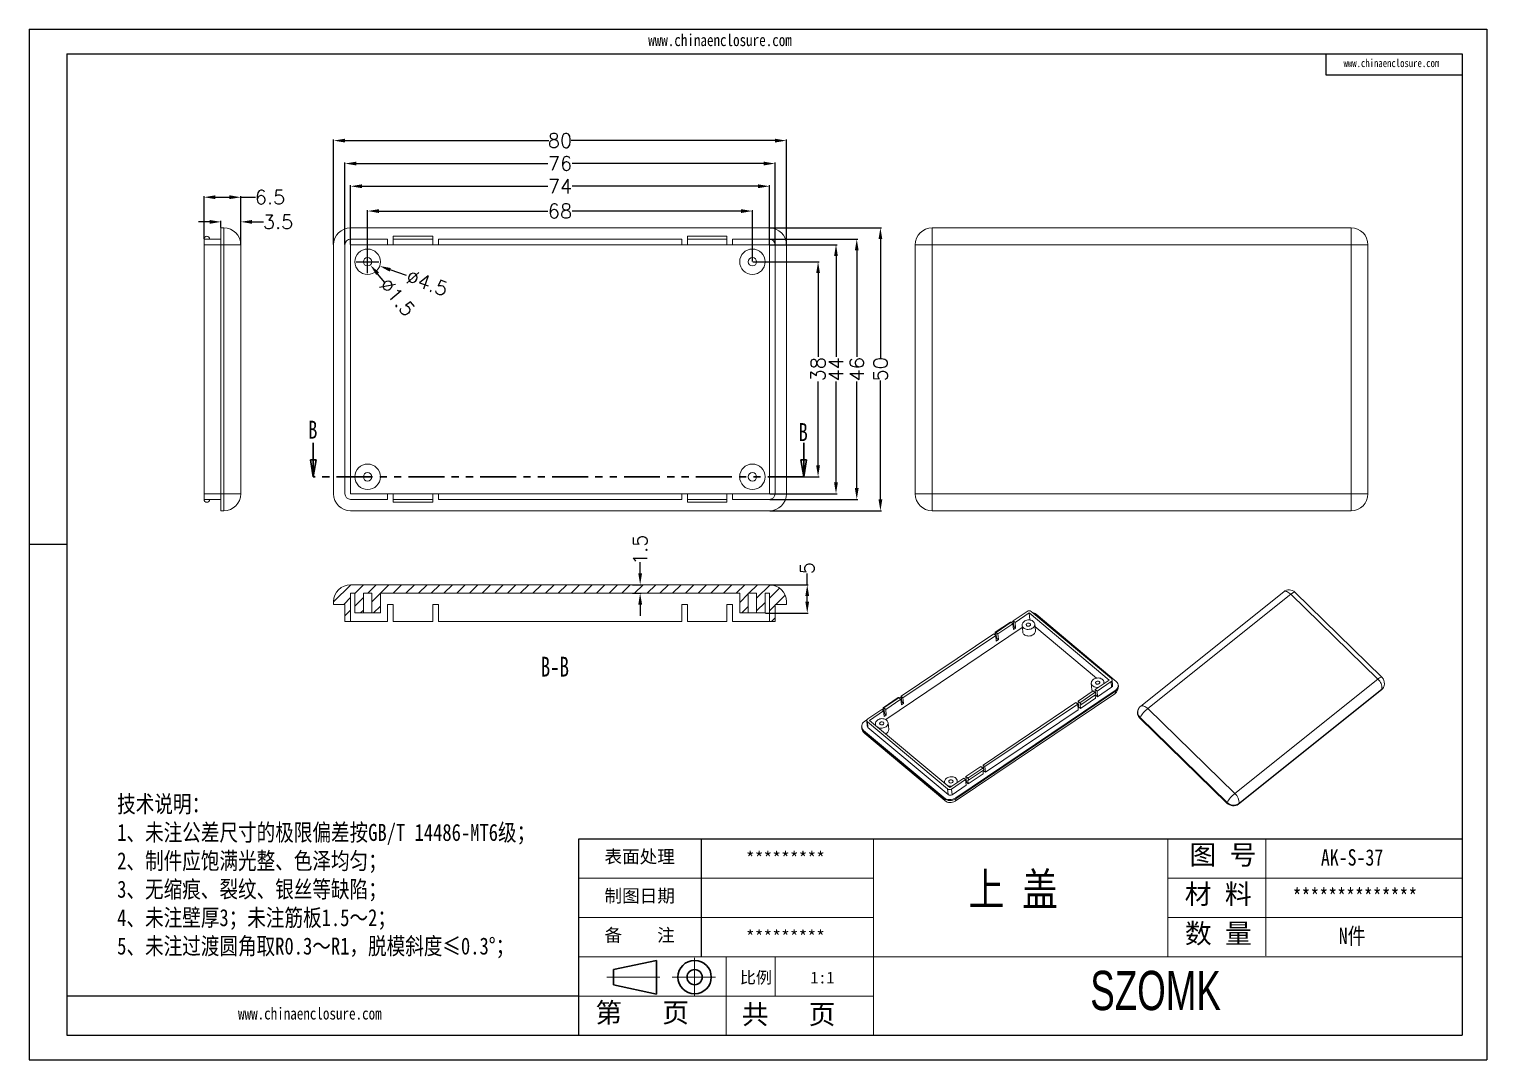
# Model space of a CAD drawing. Header units: inches. Extents: x 2767 to 3307, y 889 to 1072.
# Drawn here: x 3049.4 to 3307, y 889.4 to 1071.6 of the extents above; entities that cross this region are included whole.
import ezdxf

# ---------------------------------------------------------------- set-up
doc = ezdxf.new("R2010")
doc.units = ezdxf.units.IN
doc.linetypes.add('CENTER2', pattern=[28.575, 19.05, -3.175, 3.175, -3.175])
doc.linetypes.add('PHANTOM', pattern=[12.7, 6.35, -1.27, 1.27, -1.27, 1.27, -1.27])
doc.layers.add('文字', color=81, linetype='Continuous')
for name, color, linetype, lineweight in [('粗实线', 7, 'Continuous', 30), ('细实线', 3, 'Continuous', 9), ('细点划线', 2, 'CENTER2', 9)]:
    doc.layers.add(name, color=color, linetype=linetype, lineweight=lineweight)
doc.styles.add('SLDTEXTSTYLE0', font='TXT', dxfattribs={"width": 0.75})
doc.styles.add('SLDTEXTSTYLE3', font='TXT', dxfattribs={"width": 0.7})
doc.styles.get("Standard").update_dxf_attribs({"font": 'txt', "bigfont": 'gbcbig.shx'})
doc.styles.add('宋体', font='', dxfattribs={"width": 0.8, "height": 3.5})
doc.styles.add('长仿宋', font='', dxfattribs={"width": 0.7, "height": 4})
doc.styles.get('宋体').set_extended_font_data('SimSun')
doc.styles.get('长仿宋').set_extended_font_data('SimSun')
doc.dimstyles.new('2.5', dxfattribs={"dimtxt": 2.5, "dimasz": 2, "dimexe": 0.18, "dimexo": 0.0625, "dimgap": 0.09, "dimtad": 0, "dimzin": 12, "dimdsep": 46, "dimtxsty": 'Standard', "dimcen": 2, "dimclrd": 3, "dimclre": 3, "dimadec": 0, "dimazin": 0, "dimtfac": 1, "dimtofl": 0, "dimtmove": 0, "dimatfit": 3, "dimfxl": 1, "dimtolj": 1, "dimtzin": 0, "dimarcsym": 0})

# ---------------------------------------------------------------- blocks, each defined once
blk = doc.blocks.new('_CLOSED')
at = {"color": 0, "linetype": 'ByBlock', "lineweight": -2}
for p, q in [((-1, 0.166667), (0, 0)), ((-1, 0.166667), (-1, -0.166667)), ((0, 0), (-1, -0.166667)), ((0, 0), (-1, 0))]:
    blk.add_line(p, q, dxfattribs=at)
blk = doc.blocks.new('*D220')
at = {"color": 3, "lineweight": -2}
for p, q in [((3081.27, 1037.52), (3079.27, 1037.52)), ((3083.27, 1036.53), (3083.27, 1037.7)), ((3086.77, 1033.53), (3086.77, 1037.7)), ((3088.77, 1037.52), (3090.77, 1037.52))]:
    blk.add_line(p, q, dxfattribs=at)
at = {"color": 3}
for points in [[(3081.27, 1037.85), (3081.27, 1037.18), (3083.27, 1037.52)], [(3088.77, 1037.85), (3088.77, 1037.18), (3086.77, 1037.52)]]:
    blk.add_solid(points, dxfattribs=at)
at = {"layer": 'Defpoints', "color": 0}
for p in [(3083.27, 1037.52), (3083.27, 1036.47), (3086.77, 1033.47)]:
    blk.add_point(p, dxfattribs=at)
at = {"color": 0, "insert": (3093.36, 1037.52), "char_height": 2.5, "attachment_point": 5}
blk.add_mtext('\\A1;3.5', dxfattribs=at)
blk = doc.blocks.new('*D221')
at = {"color": 3, "lineweight": -2}
for p, q in [((3080.27, 1034.53), (3080.27, 1042.05)), ((3082.27, 1041.87), (3084.77, 1041.87)), ((3086.77, 1033.53), (3086.77, 1042.05)), ((3086.77, 1041.87), (3089.34, 1041.87))]:
    blk.add_line(p, q, dxfattribs=at)
at = {"color": 3}
for points in [[(3082.27, 1042.21), (3082.27, 1041.54), (3080.27, 1041.87)], [(3084.77, 1042.21), (3084.77, 1041.54), (3086.77, 1041.87)]]:
    blk.add_solid(points, dxfattribs=at)
at = {"layer": 'Defpoints', "color": 0}
for p in [(3080.27, 1041.87), (3080.27, 1034.47), (3086.77, 1033.47)]:
    blk.add_point(p, dxfattribs=at)
at = {"color": 0, "insert": (3091.93, 1041.87), "char_height": 2.5, "attachment_point": 5}
blk.add_mtext('\\A1;6.5', dxfattribs=at)
blk = doc.blocks.new('*D222')
at = {"color": 3, "lineweight": -2}
for p, q in [((3103.18, 1033.53), (3103.18, 1052.06)), ((3105.18, 1051.88), (3141.21, 1051.88)), ((3181.18, 1051.88), (3145.14, 1051.88)), ((3183.18, 1033.53), (3183.18, 1052.06))]:
    blk.add_line(p, q, dxfattribs=at)
at = {"color": 3}
for points in [[(3105.18, 1052.21), (3105.18, 1051.54), (3103.18, 1051.88)], [(3181.18, 1052.21), (3181.18, 1051.54), (3183.18, 1051.88)]]:
    blk.add_solid(points, dxfattribs=at)
at = {"layer": 'Defpoints', "color": 0}
for p in [(3183.18, 1051.88), (3103.18, 1033.47), (3183.18, 1033.47)]:
    blk.add_point(p, dxfattribs=at)
at = {"color": 0, "insert": (3143.18, 1051.88), "char_height": 2.5, "attachment_point": 5}
blk.add_mtext('\\A1;80', dxfattribs=at)
blk = doc.blocks.new('*D223')
at = {"color": 3, "lineweight": -2}
for p, q in [((3105.18, 1033.53), (3105.18, 1048)), ((3107.18, 1047.82), (3141, 1047.82)), ((3179.18, 1047.82), (3145.35, 1047.82)), ((3181.18, 1033.53), (3181.18, 1048))]:
    blk.add_line(p, q, dxfattribs=at)
at = {"color": 3}
for points in [[(3107.18, 1048.16), (3107.18, 1047.49), (3105.18, 1047.82)], [(3179.18, 1048.16), (3179.18, 1047.49), (3181.18, 1047.82)]]:
    blk.add_solid(points, dxfattribs=at)
at = {"layer": 'Defpoints', "color": 0}
for p in [(3181.18, 1047.82), (3105.18, 1033.47), (3181.18, 1033.47)]:
    blk.add_point(p, dxfattribs=at)
at = {"color": 0, "insert": (3143.18, 1047.82), "char_height": 2.5, "attachment_point": 5}
blk.add_mtext('\\A1;76', dxfattribs=at)
blk = doc.blocks.new('*D224')
at = {"color": 3, "lineweight": -2}
for p, q in [((3106.18, 1033.53), (3106.18, 1043.99)), ((3108.18, 1043.81), (3141, 1043.81)), ((3178.18, 1043.81), (3145.35, 1043.81)), ((3180.18, 1033.53), (3180.18, 1043.99))]:
    blk.add_line(p, q, dxfattribs=at)
at = {"color": 3}
for points in [[(3108.18, 1044.15), (3108.18, 1043.48), (3106.18, 1043.81)], [(3178.18, 1044.15), (3178.18, 1043.48), (3180.18, 1043.81)]]:
    blk.add_solid(points, dxfattribs=at)
at = {"layer": 'Defpoints', "color": 0}
for p in [(3180.18, 1043.81), (3106.18, 1033.47), (3180.18, 1033.47)]:
    blk.add_point(p, dxfattribs=at)
at = {"color": 0, "insert": (3143.18, 1043.81), "char_height": 2.5, "attachment_point": 5}
blk.add_mtext('\\A1;74', dxfattribs=at)
blk = doc.blocks.new('*D225')
at = {"color": 3, "lineweight": -2}
for p, q in [((3109.18, 1030.53), (3109.18, 1039.61)), ((3111.18, 1039.43), (3141, 1039.43)), ((3175.18, 1039.43), (3145.35, 1039.43)), ((3177.18, 1030.53), (3177.18, 1039.61))]:
    blk.add_line(p, q, dxfattribs=at)
at = {"color": 3}
for points in [[(3111.18, 1039.76), (3111.18, 1039.09), (3109.18, 1039.43)], [(3175.18, 1039.76), (3175.18, 1039.09), (3177.18, 1039.43)]]:
    blk.add_solid(points, dxfattribs=at)
at = {"layer": 'Defpoints', "color": 0}
for p in [(3177.18, 1039.43), (3109.18, 1030.47), (3177.18, 1030.47)]:
    blk.add_point(p, dxfattribs=at)
at = {"color": 0, "insert": (3143.18, 1039.43), "char_height": 2.5, "attachment_point": 5}
blk.add_mtext('\\A1;68', dxfattribs=at)
blk = doc.blocks.new('*D226')
at = {"color": 3, "lineweight": -2}
for p, q in [((3180.24, 1036.47), (3199.98, 1036.47)), ((3199.8, 1034.47), (3199.8, 1013.44)), ((3199.8, 988.47), (3199.8, 1009.51)), ((3180.24, 986.47), (3199.98, 986.47))]:
    blk.add_line(p, q, dxfattribs=at)
at = {"color": 3}
for points in [[(3199.46, 1034.47), (3200.13, 1034.47), (3199.8, 1036.47)], [(3199.46, 988.47), (3200.13, 988.47), (3199.8, 986.47)]]:
    blk.add_solid(points, dxfattribs=at)
at = {"layer": 'Defpoints', "color": 0}
for p in [(3180.18, 1036.47), (3180.18, 986.47), (3199.8, 986.47)]:
    blk.add_point(p, dxfattribs=at)
at = {"color": 0, "insert": (3199.8, 1011.47), "char_height": 2.5, "attachment_point": 5, "rotation": 90}
blk.add_mtext('\\A1;50', dxfattribs=at)
blk = doc.blocks.new('*D227')
at = {"color": 3, "lineweight": -2}
for p, q in [((3180.24, 1034.47), (3195.8, 1034.47)), ((3195.62, 1032.47), (3195.62, 1013.65)), ((3195.62, 990.47), (3195.62, 1009.3)), ((3180.24, 988.47), (3195.8, 988.47))]:
    blk.add_line(p, q, dxfattribs=at)
at = {"color": 3}
for points in [[(3195.28, 1032.47), (3195.95, 1032.47), (3195.62, 1034.47)], [(3195.28, 990.47), (3195.95, 990.47), (3195.62, 988.47)]]:
    blk.add_solid(points, dxfattribs=at)
at = {"layer": 'Defpoints', "color": 0}
for p in [(3180.18, 1034.47), (3195.62, 1034.47), (3180.18, 988.47)]:
    blk.add_point(p, dxfattribs=at)
at = {"color": 0, "insert": (3195.62, 1011.47), "char_height": 2.5, "attachment_point": 5, "rotation": 90}
blk.add_mtext('\\A1;46', dxfattribs=at)
blk = doc.blocks.new('*D228')
at = {"color": 3, "lineweight": -2}
for p, q in [((3180.24, 1033.47), (3192.13, 1033.47)), ((3191.95, 1031.47), (3191.95, 1013.65)), ((3191.95, 991.47), (3191.95, 1009.3)), ((3180.24, 989.47), (3192.13, 989.47))]:
    blk.add_line(p, q, dxfattribs=at)
at = {"color": 3}
for points in [[(3191.61, 1031.47), (3192.28, 1031.47), (3191.95, 1033.47)], [(3191.61, 991.47), (3192.28, 991.47), (3191.95, 989.47)]]:
    blk.add_solid(points, dxfattribs=at)
at = {"layer": 'Defpoints', "color": 0}
for p in [(3180.18, 1033.47), (3191.95, 1033.47), (3180.18, 989.47)]:
    blk.add_point(p, dxfattribs=at)
at = {"color": 0, "insert": (3191.95, 1011.47), "char_height": 2.5, "attachment_point": 5, "rotation": 90}
blk.add_mtext('\\A1;44', dxfattribs=at)
blk = doc.blocks.new('*D229')
at = {"color": 3, "lineweight": -2}
for p, q in [((3177.24, 1030.47), (3188.96, 1030.47)), ((3188.78, 1028.47), (3188.78, 1013.65)), ((3188.78, 994.47), (3188.78, 1009.3)), ((3186.31, 992.47), (3188.96, 992.47))]:
    blk.add_line(p, q, dxfattribs=at)
at = {"color": 3}
for points in [[(3188.45, 1028.47), (3189.11, 1028.47), (3188.78, 1030.47)], [(3188.45, 994.47), (3189.11, 994.47), (3188.78, 992.47)]]:
    blk.add_solid(points, dxfattribs=at)
at = {"layer": 'Defpoints', "color": 0}
for p in [(3177.18, 1030.47), (3188.78, 1030.47), (3186.24, 992.47)]:
    blk.add_point(p, dxfattribs=at)
at = {"color": 0, "insert": (3188.78, 1011.47), "char_height": 2.5, "attachment_point": 5, "rotation": 90}
blk.add_mtext('\\A1;38', dxfattribs=at)
blk = doc.blocks.new('*D230')
at = {"color": 3, "lineweight": -2}
for p, q in [((3186.87, 973.4), (3186.87, 975.4)), ((3180.24, 973.4), (3187.05, 973.4)), ((3186.87, 970.4), (3186.87, 971.4)), ((3179.49, 968.4), (3187.05, 968.4))]:
    blk.add_line(p, q, dxfattribs=at)
at = {"color": 3}
for points in [[(3186.53, 971.4), (3187.2, 971.4), (3186.87, 973.4)], [(3186.53, 970.4), (3187.2, 970.4), (3186.87, 968.4)]]:
    blk.add_solid(points, dxfattribs=at)
at = {"layer": 'Defpoints', "color": 0}
for p in [(3180.18, 973.4), (3186.87, 973.4), (3179.43, 968.4)]:
    blk.add_point(p, dxfattribs=at)
at = {"color": 0, "insert": (3186.87, 976.33), "char_height": 2.5, "attachment_point": 5, "rotation": 90}
blk.add_mtext('\\A1;5', dxfattribs=at)
blk = doc.blocks.new('*D231')
at = {"color": 3, "lineweight": -2}
for p, q in [((3157.34, 975.4), (3157.34, 977.4)), ((3155.97, 973.4), (3157.52, 973.4)), ((3155.97, 971.9), (3157.52, 971.9)), ((3157.34, 969.9), (3157.34, 967.9))]:
    blk.add_line(p, q, dxfattribs=at)
at = {"color": 3}
for points in [[(3157.01, 975.4), (3157.68, 975.4), (3157.34, 973.4)], [(3157.01, 969.9), (3157.68, 969.9), (3157.34, 971.9)]]:
    blk.add_solid(points, dxfattribs=at)
at = {"layer": 'Defpoints', "color": 0}
for p in [(3155.91, 973.4), (3155.91, 971.9), (3157.34, 973.4)]:
    blk.add_point(p, dxfattribs=at)
at = {"color": 0, "insert": (3157.34, 979.58), "char_height": 2.5, "attachment_point": 5, "rotation": 90}
blk.add_mtext('\\A1;1.5', dxfattribs=at)
blk = doc.blocks.new('*D232')
at = {"color": 3, "lineweight": -2}
for p, q in [((3107.18, 1030.47), (3111.18, 1030.47)), ((3109.18, 1028.47), (3109.18, 1032.47)), ((3116.07, 1028.02), (3113.18, 1029.05))]:
    blk.add_line(p, q, dxfattribs=at)
at = {"color": 3}
blk.add_solid([(3113.29, 1029.36), (3113.07, 1028.73), (3111.3, 1029.72)], dxfattribs=at)
at = {"layer": 'Defpoints', "color": 0}
for p in [(3107.06, 1031.23), (3111.3, 1029.72)]:
    blk.add_point(p, dxfattribs=at)
at = {"color": 0, "insert": (3119.69, 1026.73), "char_height": 2.5, "attachment_point": 5, "rotation": 340.3785}
blk.add_mtext('\\A1;∅4.5', dxfattribs=at)
blk = doc.blocks.new('*D233')
at = {"color": 3, "lineweight": -2}
for p, q in [((3107.18, 1030.47), (3111.18, 1030.47)), ((3109.18, 1028.47), (3109.18, 1032.47)), ((3112.23, 1026.83), (3110.94, 1028.36))]:
    blk.add_line(p, q, dxfattribs=at)
at = {"color": 3}
blk.add_solid([(3111.2, 1028.58), (3110.69, 1028.15), (3109.66, 1029.9)], dxfattribs=at)
at = {"layer": 'Defpoints', "color": 0}
for p in [(3108.7, 1031.05), (3109.66, 1029.9)]:
    blk.add_point(p, dxfattribs=at)
at = {"color": 0, "insert": (3114.43, 1024.21), "char_height": 2.5, "attachment_point": 5, "rotation": 309.9733}
blk.add_mtext('\\A1;∅1.5', dxfattribs=at)

msp = doc.modelspace()

# ---------------------------------------------------------------- hatches: boundary and pattern name
at = {"linetype": 'Continuous', "lineweight": 0}
h = msp.add_hatch(dxfattribs=at)
h.set_pattern_fill('ANSI31', color=4, scale=0.5, style=0)
edge = h.paths.add_edge_path(flags=0)
edge.add_line((3103.178, 969.902), (3105.178, 969.902))
edge.add_line((3105.178, 969.902), (3105.178, 966.902))
edge.add_line((3105.178, 966.902), (3106.178, 966.902))
edge.add_line((3106.178, 966.902), (3106.178, 971.902))
edge.add_line((3106.178, 971.902), (3106.928, 971.902))
edge.add_line((3106.928, 971.902), (3106.928, 968.402))
edge.add_line((3106.928, 968.402), (3108.428, 968.402))
edge.add_line((3108.428, 968.402), (3108.428, 971.902))
edge.add_line((3108.428, 971.902), (3109.928, 971.902))
edge.add_line((3109.928, 971.902), (3109.928, 968.402))
edge.add_line((3109.928, 968.402), (3111.428, 968.402))
edge.add_line((3111.428, 968.402), (3111.428, 971.902))
edge.add_line((3111.428, 971.902), (3174.928, 971.902))
edge.add_line((3174.928, 971.902), (3174.928, 968.402))
edge.add_line((3174.928, 968.402), (3176.428, 968.402))
edge.add_line((3176.428, 968.402), (3176.428, 971.902))
edge.add_line((3176.428, 971.902), (3177.928, 971.902))
edge.add_line((3177.928, 971.902), (3177.928, 968.402))
edge.add_line((3177.928, 968.402), (3179.428, 968.402))
edge.add_line((3179.428, 968.402), (3179.428, 971.902))
edge.add_line((3179.428, 971.902), (3180.178, 971.902))
edge.add_line((3180.178, 971.902), (3180.178, 966.902))
edge.add_line((3180.178, 966.902), (3181.178, 966.902))
edge.add_line((3181.178, 966.902), (3181.178, 969.902))
edge.add_line((3181.178, 969.902), (3183.178, 969.902))
edge.add_line((3183.178, 969.902), (3183.178, 970.402))
edge.add_arc((3180.178, 970.402), 3, 0, 90)
edge.add_line((3180.178, 973.402), (3106.178, 973.402))
edge.add_arc((3106.178, 970.402), 3, 90, 180)
edge.add_line((3103.178, 970.402), (3103.178, 969.902))

# ---------------------------------------------------------------- linework, layer by layer
for p, q in [((3049.37, 1071.573), (3306.962, 1071.573)), ((3049.37, 1071.573), (3049.37, 889.437)), ((3306.962, 1071.573), (3306.962, 889.437)), ((3056.035, 1067.236), (3302.625, 1067.236)), ((3056.035, 1067.236), (3056.035, 893.774)), ((3278.533, 1067.236), (3278.533, 1063.472)), ((3302.625, 1067.236), (3302.625, 893.774)), ((3278.533, 1063.472), (3302.625, 1063.472)), ((3056.035, 980.505), (3049.37, 980.505)), ((3049.37, 973.759), (3049.37, 889.437)), ((3146.509, 893.774), (3146.509, 928.466)), ((3146.509, 928.466), (3302.625, 928.466)), ((3168.192, 907.651), (3168.192, 928.466)), ((3146.509, 900.712), (3056.035, 900.712)), ((3056.035, 893.774), (3302.625, 893.774)), ((3049.37, 889.437), (3306.962, 889.437)), ((3049.37, 889.437), (3168.625, 889.437))]:
    msp.add_line(p, q)
at = {"color": 7, "linetype": 'Continuous', "lineweight": 15}
for p, q in [((3083.269, 1036.472), (3083.769, 1036.472)), ((3083.269, 1033.472), (3083.269, 1036.472)), ((3083.769, 1036.472), (3083.769, 1033.472)), ((3180.178, 1036.472), (3106.178, 1036.472)), ((3208.96, 1036.472), (3282.96, 1036.472)), ((3208.96, 1036.472), (3208.96, 1033.472)), ((3282.96, 1033.472), (3282.96, 1036.472)), ((3083.269, 1034.472), (3080.269, 1034.472)), ((3080.269, 1033.472), (3080.269, 1034.472)), ((3083.269, 1033.472), (3080.269, 1033.472)), ((3080.269, 989.472), (3080.269, 1033.472)), ((3083.769, 1033.472), (3083.269, 1033.472)), ((3083.269, 989.472), (3083.269, 1033.472)), ((3083.769, 989.472), (3083.769, 1033.472)), ((3083.769, 1033.472), (3086.769, 1033.472)), ((3086.769, 1033.472), (3086.769, 989.472)), ((3103.178, 1033.472), (3103.178, 989.472)), ((3105.178, 1033.472), (3105.178, 989.472)), ((3112.678, 1034.472), (3106.178, 1034.472)), ((3106.178, 1033.472), (3106.178, 989.472)), ((3112.678, 1033.472), (3106.178, 1033.472)), ((3112.678, 1033.472), (3112.678, 1034.472)), ((3112.678, 1033.472), (3113.678, 1033.472)), ((3120.678, 1034.972), (3113.678, 1034.972)), ((3113.678, 1034.472), (3113.678, 1034.972)), ((3120.678, 1034.472), (3113.678, 1034.472)), ((3113.678, 1033.472), (3113.678, 1034.472)), ((3120.678, 1033.472), (3113.678, 1033.472)), ((3120.678, 1034.972), (3120.678, 1034.472)), ((3120.678, 1033.472), (3120.678, 1034.472)), ((3120.678, 1033.472), (3121.678, 1033.472)), ((3121.678, 1033.472), (3121.678, 1034.472)), ((3164.678, 1034.472), (3121.678, 1034.472)), ((3164.678, 1033.472), (3121.678, 1033.472)), ((3164.678, 1033.472), (3164.678, 1034.472)), ((3165.678, 1033.472), (3164.678, 1033.472)), ((3172.678, 1034.972), (3165.678, 1034.972)), ((3165.678, 1034.472), (3165.678, 1034.972)), ((3172.678, 1034.472), (3165.678, 1034.472)), ((3165.678, 1033.472), (3165.678, 1034.472)), ((3172.678, 1033.472), (3165.678, 1033.472)), ((3172.678, 1034.972), (3172.678, 1034.472)), ((3172.678, 1033.472), (3172.678, 1034.472)), ((3173.678, 1033.472), (3172.678, 1033.472)), ((3173.678, 1033.472), (3173.678, 1034.472)), ((3180.178, 1034.472), (3173.678, 1034.472)), ((3180.178, 1033.472), (3173.678, 1033.472)), ((3180.178, 989.472), (3180.178, 1033.472)), ((3181.178, 989.472), (3181.178, 1033.472)), ((3183.178, 989.472), (3183.178, 1033.472)), ((3205.96, 989.472), (3205.96, 1033.472)), ((3205.96, 1033.472), (3208.96, 1033.472)), ((3282.96, 1033.472), (3208.96, 1033.472)), ((3208.96, 1033.472), (3208.96, 989.472)), ((3282.96, 989.472), (3282.96, 1033.472)), ((3282.96, 1033.472), (3285.96, 1033.472)), ((3285.96, 1033.472), (3285.96, 989.472)), ((3083.269, 989.472), (3080.269, 989.472)), ((3080.269, 988.472), (3080.269, 989.472)), ((3083.269, 989.472), (3083.769, 989.472)), ((3083.269, 986.472), (3083.269, 989.472)), ((3083.769, 989.472), (3086.769, 989.472)), ((3083.769, 989.472), (3083.769, 986.472)), ((3106.178, 989.472), (3112.678, 989.472)), ((3112.678, 989.472), (3112.678, 988.472)), ((3112.678, 989.472), (3113.678, 989.472)), ((3113.678, 989.472), (3113.678, 988.472)), ((3113.678, 989.472), (3120.678, 989.472)), ((3120.678, 989.472), (3120.678, 988.472)), ((3120.678, 989.472), (3121.678, 989.472)), ((3121.678, 989.472), (3121.678, 988.472)), ((3121.678, 989.472), (3164.678, 989.472)), ((3164.678, 989.472), (3164.678, 988.472)), ((3165.678, 989.472), (3164.678, 989.472)), ((3165.678, 989.472), (3172.678, 989.472)), ((3165.678, 989.472), (3165.678, 988.472)), ((3172.678, 989.472), (3172.678, 988.472)), ((3173.678, 989.472), (3172.678, 989.472)), ((3173.678, 989.472), (3173.678, 988.472)), ((3173.678, 989.472), (3180.178, 989.472)), ((3205.96, 989.472), (3208.96, 989.472)), ((3208.96, 989.472), (3282.96, 989.472)), ((3208.96, 986.472), (3208.96, 989.472)), ((3282.96, 989.472), (3282.96, 986.472)), ((3282.96, 989.472), (3285.96, 989.472)), ((3083.269, 988.472), (3080.269, 988.472)), ((3106.178, 988.472), (3112.678, 988.472)), ((3113.678, 987.972), (3113.678, 988.472)), ((3113.678, 988.472), (3120.678, 988.472)), ((3113.678, 987.972), (3120.678, 987.972)), ((3120.678, 988.472), (3120.678, 987.972)), ((3121.678, 988.472), (3164.678, 988.472)), ((3165.678, 987.972), (3165.678, 988.472)), ((3165.678, 988.472), (3172.678, 988.472)), ((3165.678, 987.972), (3172.678, 987.972)), ((3172.678, 988.472), (3172.678, 987.972)), ((3173.678, 988.472), (3180.178, 988.472)), ((3083.769, 986.472), (3083.269, 986.472)), ((3106.178, 986.472), (3180.178, 986.472)), ((3282.96, 986.472), (3208.96, 986.472)), ((3180.178, 973.402), (3106.178, 973.402)), ((3106.178, 971.902), (3106.178, 966.902)), ((3106.178, 971.902), (3106.928, 971.902)), ((3106.928, 971.902), (3106.928, 968.402)), ((3108.428, 971.902), (3108.428, 968.402)), ((3108.428, 971.902), (3109.928, 971.902)), ((3109.928, 968.402), (3109.928, 971.902)), ((3111.428, 968.402), (3111.428, 971.902)), ((3111.428, 971.902), (3174.928, 971.902)), ((3174.928, 968.402), (3174.928, 971.902)), ((3176.428, 968.402), (3176.428, 971.902)), ((3176.428, 971.902), (3177.928, 971.902)), ((3177.928, 971.902), (3177.928, 968.402)), ((3179.428, 971.902), (3179.428, 968.402)), ((3179.428, 971.902), (3180.178, 971.902)), ((3180.178, 966.902), (3180.178, 971.902)), ((3271.058, 972.153), (3245.795, 951.939)), ((3272.315, 971.71), (3247.053, 951.497)), ((3287.687, 956.7), (3272.315, 971.71)), ((3288.415, 957.044), (3273.043, 972.055)), ((3103.178, 969.902), (3103.178, 970.402)), ((3103.178, 969.902), (3105.178, 969.902)), ((3105.178, 969.902), (3105.178, 966.902)), ((3112.678, 966.902), (3112.678, 969.902)), ((3112.678, 969.902), (3113.678, 969.902)), ((3113.678, 969.902), (3113.678, 966.902)), ((3120.678, 966.902), (3120.678, 969.902)), ((3120.678, 969.902), (3121.678, 969.902)), ((3121.678, 969.902), (3121.678, 966.902)), ((3164.678, 969.902), (3164.678, 966.902)), ((3165.678, 969.902), (3164.678, 969.902)), ((3165.678, 966.902), (3165.678, 969.902)), ((3172.678, 969.902), (3172.678, 966.902)), ((3173.678, 969.902), (3172.678, 969.902)), ((3173.678, 966.902), (3173.678, 969.902)), ((3181.178, 969.902), (3183.178, 969.902)), ((3181.178, 966.902), (3181.178, 969.902)), ((3183.178, 970.402), (3183.178, 969.902)), ((3225.752, 968.687), (3223.275, 967.019)), ((3240.622, 956.8), (3226.455, 968.674)), ((3106.178, 966.902), (3105.178, 966.902)), ((3106.178, 966.902), (3112.678, 966.902)), ((3106.928, 968.402), (3108.428, 968.402)), ((3109.928, 968.402), (3108.428, 968.402)), ((3109.928, 968.402), (3111.428, 968.402)), ((3113.678, 966.902), (3120.678, 966.902)), ((3121.678, 966.902), (3164.678, 966.902)), ((3165.678, 966.902), (3172.678, 966.902)), ((3173.678, 966.902), (3180.178, 966.902)), ((3174.928, 968.402), (3176.428, 968.402)), ((3176.428, 968.402), (3177.928, 968.402)), ((3177.928, 968.402), (3179.428, 968.402)), ((3181.178, 966.902), (3180.178, 966.902)), ((3222.771, 966.803), (3220.103, 965.008)), ((3222.894, 966.763), (3220.226, 964.967)), ((3223.216, 966.493), (3220.548, 964.697)), ((3223.216, 966.493), (3222.894, 966.763)), ((3223.284, 966.931), (3222.956, 966.711)), ((3223.314, 965.492), (3223.216, 966.493)), ((3223.597, 966.75), (3223.275, 967.019)), ((3223.275, 967.019), (3223.373, 966.018)), ((3223.695, 965.749), (3223.373, 966.018)), ((3226.074, 968.417), (3223.597, 966.75)), ((3223.597, 966.75), (3223.695, 965.749)), ((3224.826, 966.228), (3224.94, 965.06)), ((3226.197, 967.164), (3226.074, 968.417)), ((3240.241, 956.543), (3226.074, 968.417)), ((3227.18, 965.279), (3227.065, 966.447)), ((3237.99, 956.898), (3227.107, 966.02)), ((3241.483, 956.312), (3227.316, 968.186)), ((3224.866, 965.825), (3200.727, 949.578)), ((3219.845, 964.711), (3203.456, 953.679)), ((3220.167, 964.441), (3203.778, 953.409)), ((3220.167, 964.441), (3219.845, 964.711)), ((3220.125, 964.805), (3219.907, 964.659)), ((3220.265, 963.44), (3220.167, 964.441)), ((3220.548, 964.697), (3220.226, 964.967)), ((3220.258, 964.633), (3220.324, 963.966)), ((3220.646, 963.696), (3220.265, 963.44)), ((3220.646, 963.696), (3220.324, 963.966)), ((3220.548, 964.697), (3220.646, 963.696)), ((3223.695, 965.749), (3223.314, 965.492)), ((3237.061, 955.973), (3237.175, 954.805)), ((3237.764, 954.876), (3240.241, 956.543)), ((3238.086, 954.606), (3240.563, 956.273)), ((3239.326, 955.927), (3239.301, 956.192)), ((3240.661, 955.272), (3240.563, 956.273)), ((3240.837, 955.591), (3240.739, 956.592)), ((3241.848, 955.521), (3241.832, 955.688)), ((3262.425, 936.487), (3287.687, 956.7)), ((3202.951, 953.463), (3200.283, 951.667)), ((3203.075, 953.423), (3200.407, 951.627)), ((3203.397, 953.153), (3200.729, 951.357)), ((3203.397, 953.153), (3203.075, 953.423)), ((3203.464, 953.591), (3203.137, 953.371)), ((3203.397, 953.153), (3203.495, 952.152)), ((3203.554, 952.678), (3203.456, 953.679)), ((3203.778, 953.409), (3203.456, 953.679)), ((3203.876, 952.408), (3203.778, 953.409)), ((3212.989, 935.147), (3241.193, 954.131)), ((3213.101, 935.748), (3241.305, 954.733)), ((3213.117, 935.581), (3241.321, 954.566)), ((3234.715, 952.823), (3237.383, 954.619)), ((3235.037, 952.554), (3237.705, 954.349)), ((3235.135, 951.552), (3237.803, 953.348)), ((3235.193, 952.179), (3237.861, 953.975)), ((3237.383, 954.619), (3237.705, 954.349)), ((3237.803, 953.348), (3237.749, 953.9)), ((3237.862, 953.875), (3237.758, 953.805)), ((3237.764, 954.876), (3238.086, 954.606)), ((3237.764, 954.876), (3237.831, 954.192)), ((3237.853, 953.97), (3237.862, 953.875)), ((3237.862, 953.875), (3238.184, 953.605)), ((3238.086, 954.606), (3238.184, 953.605)), ((3238.184, 953.605), (3240.661, 955.272)), ((3241.321, 954.566), (3241.305, 954.733)), ((3288.362, 954.826), (3263.099, 934.613)), ((3288.415, 954.948), (3263.153, 934.734)), ((3288.362, 954.826), (3288.415, 954.948)), ((3288.687, 955.246), (3288.74, 955.367)), ((3200.026, 951.37), (3197.548, 949.703)), ((3200.348, 951.1), (3197.87, 949.433)), ((3200.348, 951.1), (3200.026, 951.37)), ((3200.306, 951.465), (3200.088, 951.318)), ((3200.348, 951.1), (3200.445, 950.099)), ((3200.729, 951.357), (3200.407, 951.627)), ((3200.505, 950.626), (3200.439, 951.293)), ((3200.827, 950.356), (3200.505, 950.626)), ((3200.827, 950.356), (3200.729, 951.357)), ((3203.495, 952.152), (3203.876, 952.408)), ((3203.876, 952.408), (3203.554, 952.678)), ((3217.945, 941.535), (3234.334, 952.567)), ((3218.267, 941.266), (3234.656, 952.297)), ((3218.365, 940.264), (3234.754, 951.296)), ((3234.334, 952.567), (3234.656, 952.297)), ((3234.754, 951.296), (3234.656, 952.297)), ((3234.813, 951.822), (3234.709, 951.752)), ((3234.715, 952.823), (3235.037, 952.554)), ((3234.715, 952.823), (3234.813, 951.822)), ((3234.813, 951.822), (3235.135, 951.552)), ((3235.069, 952.22), (3235.135, 951.552)), ((3245.359, 951.372), (3245.306, 951.25)), ((3247.053, 951.497), (3262.425, 936.487)), ((3196.475, 948.286), (3196.491, 948.119)), ((3197.385, 949.499), (3197.002, 949.241)), ((3197.373, 949.384), (3197.47, 948.383)), ((3197.489, 949.176), (3211.656, 937.302)), ((3197.587, 948.175), (3197.489, 949.176)), ((3197.587, 948.175), (3211.754, 936.301)), ((3197.87, 949.433), (3212.037, 937.559)), ((3198.909, 948.783), (3198.932, 948.543)), ((3200.445, 950.099), (3200.827, 950.356)), ((3201.262, 947.834), (3201.148, 949.002)), ((3245.708, 949.949), (3245.655, 949.827)), ((3261.027, 934.817), (3245.655, 949.827)), ((3261.08, 934.938), (3245.708, 949.949)), ((3196.825, 947.662), (3210.992, 935.788)), ((3196.825, 947.662), (3196.841, 947.495)), ((3196.841, 947.495), (3211.008, 935.621)), ((3197.021, 947.115), (3211.188, 935.241)), ((3214.896, 939.483), (3217.564, 941.279)), ((3215.218, 939.213), (3217.886, 941.009)), ((3215.374, 938.839), (3218.042, 940.635)), ((3217.564, 941.279), (3217.886, 941.009)), ((3217.93, 940.559), (3217.983, 940.008)), ((3217.939, 940.464), (3218.043, 940.534)), ((3217.945, 941.535), (3218.267, 941.266)), ((3218.012, 940.852), (3217.945, 941.535)), ((3218.043, 940.534), (3218.033, 940.629)), ((3218.043, 940.534), (3218.365, 940.264)), ((3218.365, 940.264), (3218.267, 941.266)), ((3211.144, 938.528), (3211.167, 938.288)), ((3212.037, 937.559), (3214.515, 939.227)), ((3212.359, 937.289), (3214.837, 938.957)), ((3212.457, 936.288), (3214.934, 937.956)), ((3213.409, 938.482), (3213.383, 938.747)), ((3214.515, 939.227), (3214.837, 938.957)), ((3214.837, 938.957), (3214.934, 937.956)), ((3214.89, 938.412), (3214.994, 938.482)), ((3214.896, 939.483), (3215.218, 939.213)), ((3214.994, 938.482), (3214.896, 939.483)), ((3214.994, 938.482), (3215.316, 938.212)), ((3215.316, 938.212), (3215.25, 938.879)), ((3215.316, 938.212), (3217.983, 940.008)), ((3211.008, 935.621), (3210.992, 935.788)), ((3211.754, 936.301), (3211.656, 937.302)), ((3212.457, 936.288), (3212.359, 937.289)), ((3213.101, 935.748), (3213.117, 935.581)), ((3261.027, 934.817), (3261.08, 934.938)), ((3263.153, 934.734), (3263.099, 934.613))]:
    msp.add_line(p, q, dxfattribs=at)
at = {"color": 7, "linetype": 'Continuous', "lineweight": 30}
for p, q in [((3099.585, 998.472), (3099.585, 992.472)), ((3186.244, 998.472), (3186.244, 992.472))]:
    msp.add_line(p, q, dxfattribs=at)
at = {"color": 1, "linetype": 'PHANTOM', "lineweight": 30}
msp.add_line((3186.244, 992.472), (3099.585, 992.472), dxfattribs=at)
at = {"color": 8, "linetype": 'Continuous', "lineweight": 15, "flags": 128}
for points in [[(3272.315, 971.71), (3272.147, 971.861), (3271.976, 971.991), (3271.805, 972.095), (3271.638, 972.172), (3271.48, 972.22), (3271.335, 972.238), (3271.207, 972.224), (3271.097, 972.18), (3271.058, 972.153)], [(3272.315, 971.71), (3272.472, 971.829), (3272.616, 971.928), (3272.745, 972.003), (3272.856, 972.053), (3272.946, 972.076), (3273.012, 972.073), (3273.043, 972.055)], [(3287.687, 956.7), (3287.844, 956.819), (3287.988, 956.917), (3288.118, 956.992), (3288.228, 957.042), (3288.318, 957.066), (3288.384, 957.062), (3288.415, 957.044)], [(3245.795, 951.939), (3245.835, 951.967), (3245.944, 952.011), (3246.073, 952.024), (3246.218, 952.007), (3246.376, 951.959), (3246.542, 951.882), (3246.713, 951.778), (3246.885, 951.648), (3247.053, 951.497)]]:
    msp.add_lwpolyline(points, dxfattribs=at)
at = {"color": 7, "linetype": 'Continuous', "lineweight": 15, "flags": 128}
for points in [[(3222.771, 966.803), (3222.785, 966.809), (3222.833, 966.802), (3222.894, 966.763)], [(3225.088, 965.76), (3224.978, 965.871), (3224.896, 965.995), (3224.844, 966.13), (3224.823, 966.27), (3224.835, 966.412), (3224.879, 966.552), (3224.954, 966.686), (3225.057, 966.809), (3225.186, 966.92), (3225.336, 967.013), (3225.504, 967.087), (3225.685, 967.139), (3225.873, 967.169), (3226.064, 967.174), (3226.251, 967.156), (3226.429, 967.113), (3226.593, 967.049), (3226.739, 966.964), (3226.862, 966.861), (3226.958, 966.743), (3227.026, 966.613), (3227.062, 966.476), (3227.066, 966.334), (3227.038, 966.192), (3226.979, 966.055), (3226.89, 965.926), (3226.773, 965.808), (3226.633, 965.706), (3226.473, 965.622), (3226.298, 965.559), (3226.113, 965.518), (3225.923, 965.5), (3225.734, 965.507), (3225.55, 965.537), (3225.379, 965.591), (3225.223, 965.666), (3225.088, 965.76)], [(3225.66, 966.145), (3225.601, 966.213), (3225.574, 966.292), (3225.579, 966.376), (3225.617, 966.456), (3225.684, 966.525), (3225.774, 966.578), (3225.88, 966.609), (3225.991, 966.616), (3226.099, 966.599), (3226.192, 966.558), (3226.264, 966.497), (3226.308, 966.423), (3226.32, 966.341), (3226.298, 966.258), (3226.245, 966.183), (3226.165, 966.121), (3226.066, 966.079), (3225.956, 966.059), (3225.846, 966.064), (3225.744, 966.094), (3225.66, 966.145)], [(3220.226, 964.967), (3220.165, 965.006), (3220.117, 965.014), (3220.087, 964.989), (3220.081, 964.935), (3220.1, 964.861), (3220.14, 964.778), (3220.196, 964.698), (3220.258, 964.633)], [(3225.202, 964.592), (3225.337, 964.498), (3225.493, 964.423), (3225.665, 964.369), (3225.848, 964.339), (3226.037, 964.332), (3226.227, 964.35), (3226.412, 964.391), (3226.588, 964.454), (3226.747, 964.538), (3226.888, 964.64), (3227.004, 964.758), (3227.093, 964.887), (3227.152, 965.024), (3227.18, 965.166), (3227.18, 965.279)], [(3239.251, 955.877), (3239.273, 955.938), (3239.301, 956.079), (3239.297, 956.221), (3239.261, 956.359), (3239.193, 956.488), (3239.097, 956.606), (3238.974, 956.709), (3238.828, 956.794), (3238.664, 956.859), (3238.486, 956.901), (3238.299, 956.92), (3238.108, 956.914), (3237.92, 956.885), (3237.739, 956.832), (3237.571, 956.758), (3237.421, 956.665), (3237.292, 956.555), (3237.189, 956.431), (3237.114, 956.297), (3237.071, 956.157), (3237.059, 956.015), (3237.079, 955.875), (3237.131, 955.741), (3237.213, 955.616), (3237.323, 955.505), (3237.323, 955.505)], [(3237.895, 955.89), (3237.979, 955.839), (3238.081, 955.81), (3238.191, 955.804), (3238.301, 955.824), (3238.4, 955.866), (3238.48, 955.928), (3238.533, 956.004), (3238.555, 956.086), (3238.543, 956.168), (3238.5, 956.243), (3238.428, 956.303), (3238.334, 956.344), (3238.226, 956.361), (3238.115, 956.354), (3238.009, 956.323), (3237.919, 956.27), (3237.852, 956.201), (3237.814, 956.121), (3237.809, 956.038), (3237.837, 955.958), (3237.895, 955.89)], [(3202.951, 953.463), (3202.966, 953.469), (3203.014, 953.462), (3203.075, 953.423)], [(3237.705, 954.349), (3237.768, 954.285), (3237.823, 954.205), (3237.864, 954.122), (3237.882, 954.048), (3237.876, 953.994), (3237.861, 953.975)], [(3200.407, 951.627), (3200.346, 951.666), (3200.298, 951.673), (3200.268, 951.648), (3200.262, 951.595), (3200.281, 951.521), (3200.321, 951.437), (3200.376, 951.357), (3200.439, 951.293)], [(3235.069, 952.22), (3235.13, 952.181), (3235.178, 952.173), (3235.208, 952.198), (3235.214, 952.252), (3235.196, 952.326), (3235.155, 952.409), (3235.1, 952.489), (3235.037, 952.554)], [(3200.886, 949.47), (3200.751, 949.564), (3200.596, 949.639), (3200.424, 949.692), (3200.241, 949.723), (3200.051, 949.73), (3199.861, 949.712), (3199.676, 949.671), (3199.501, 949.608), (3199.341, 949.524), (3199.201, 949.421), (3199.085, 949.304), (3198.995, 949.175), (3198.936, 949.037), (3198.908, 948.896), (3198.912, 948.754), (3198.949, 948.616), (3199.016, 948.487), (3199.041, 948.452)], [(3199.338, 948.203), (3199.381, 948.181), (3199.545, 948.116), (3199.724, 948.074), (3199.911, 948.056), (3200.101, 948.061), (3200.289, 948.09), (3200.47, 948.143), (3200.638, 948.217), (3200.789, 948.31), (3200.917, 948.42), (3201.02, 948.544), (3201.095, 948.678), (3201.139, 948.818), (3201.151, 948.96), (3201.13, 949.1), (3201.078, 949.234), (3200.996, 949.359), (3200.886, 949.47)], [(3200.314, 949.085), (3200.23, 949.136), (3200.129, 949.165), (3200.018, 949.171), (3199.908, 949.151), (3199.809, 949.109), (3199.729, 949.047), (3199.676, 948.971), (3199.655, 948.889), (3199.666, 948.807), (3199.71, 948.732), (3199.782, 948.672), (3199.876, 948.631), (3199.983, 948.614), (3200.095, 948.621), (3200.2, 948.652), (3200.291, 948.705), (3200.358, 948.774), (3200.395, 948.854), (3200.401, 948.937), (3200.373, 949.017), (3200.314, 949.085)], [(3217.886, 941.009), (3217.948, 940.945), (3218.004, 940.865), (3218.044, 940.781), (3218.063, 940.707), (3218.057, 940.654), (3218.042, 940.635)], [(3211.276, 938.197), (3211.251, 938.232), (3211.184, 938.362), (3211.147, 938.499), (3211.143, 938.641), (3211.171, 938.783), (3211.231, 938.92), (3211.32, 939.049), (3211.436, 939.167), (3211.576, 939.269), (3211.736, 939.353), (3211.911, 939.416), (3212.096, 939.457), (3212.286, 939.475), (3212.476, 939.468), (3212.659, 939.438), (3212.831, 939.384), (3212.986, 939.309), (3213.121, 939.215)], [(3212.549, 938.83), (3212.608, 938.762), (3212.636, 938.683), (3212.631, 938.599), (3212.593, 938.52), (3212.526, 938.45), (3212.435, 938.398), (3212.33, 938.366), (3212.218, 938.359), (3212.111, 938.376), (3212.017, 938.417), (3211.945, 938.478), (3211.901, 938.552), (3211.89, 938.634), (3211.912, 938.717), (3211.965, 938.792), (3212.044, 938.854), (3212.143, 938.896), (3212.253, 938.916), (3212.364, 938.911), (3212.466, 938.881), (3212.549, 938.83)], [(3215.25, 938.879), (3215.311, 938.841), (3215.359, 938.833), (3215.389, 938.858), (3215.395, 938.911), (3215.376, 938.986), (3215.336, 939.069), (3215.28, 939.149), (3215.218, 939.213)]]:
    msp.add_lwpolyline(points, dxfattribs=at)
at = {"color": 7, "linetype": 'Continuous', "lineweight": 15}
for centre, radius in [((3109.178, 1030.472), 2.25), ((3109.178, 1030.472), 0.75), ((3177.178, 1030.472), 2.25), ((3177.178, 1030.472), 0.75), ((3109.178, 992.472), 2.25), ((3177.178, 992.472), 2.25), ((3109.178, 992.472), 0.75), ((3177.178, 992.472), 0.75)]:
    msp.add_circle(centre, radius, dxfattribs=at)
for centre, radius, start, end in [((3083.769, 1033.472), 3, 0, 90), ((3106.178, 1033.472), 3, 90, 180), ((3180.178, 1033.472), 3, 0, 90), ((3208.96, 1033.472), 3, 90, 180), ((3282.96, 1033.472), 3, 0, 90), ((3080.769, 1034.472), 0.5, 0, 180), ((3106.178, 1033.472), 1, 90, 180), ((3180.178, 1033.472), 1, 0, 90), ((3083.769, 989.472), 3, 270, 0), ((3106.178, 989.472), 3, 180, 270), ((3106.178, 989.472), 1, 180, 270), ((3180.178, 989.472), 1, 270, 0), ((3180.178, 989.472), 3, 270, 0), ((3208.96, 989.472), 3, 180, 270), ((3282.96, 989.472), 3, 270, 0), ((3080.769, 988.472), 0.5, 180, 0), ((3106.178, 970.402), 3, 90, 180), ((3180.178, 970.402), 3, 0, 90), ((3271.995, 970.981), 1.5, 45.68233, 128.66409), ((3226.094, 968.177), 0.614, 53.98918, 123.84072), ((3226.363, 966.999), 1.521, 51.24505, 78.09606), ((3225.636, 965.142), 0.7, 186.75652, 231.7723), ((3240.42, 956.556), 0.317, 296.92302, 50.25237), ((3240.867, 955.581), 0.955, 297.27903, 49.89636), ((3286.504, 955.181), 1.925, 353.03468, 52.07872), ((3287.367, 955.971), 1.5, 336.27455, 45.68233), ((3237.82, 954.871), 0.647, 185.87393, 210.88286), ((3238.109, 956.54), 1.299, 232.79285, 280.10581), ((3240.487, 955.576), 0.35, 299.80898, 2.44197), ((3240.356, 955.375), 1.5, 303.94458, 5.58501), ((3287.674, 955.694), 1.107, 308.37541, 336.12401), ((3246.494, 950.787), 1.275, 158.7244, 228.84147), ((3246.732, 950.768), 1.5, 128.66409, 156.27455), ((3250.205, 947.402), 5.167, 127.58532, 150.4734), ((3197.44, 948.393), 0.955, 117.27903, 229.89636), ((3197.984, 948.265), 1.5, 185.58501, 230.03233), ((3197.692, 949.42), 0.317, 116.92302, 230.25237), ((3197.777, 948.418), 0.308, 186.54118, 231.98764), ((3200.412, 947.826), 0.851, 291.89888, 0.52138), ((3212.197, 939.171), 1.373, 242.95703, 279.32075), ((3212.715, 938.684), 0.668, 337.78502, 52.5813), ((3212.075, 937.269), 1.835, 233.8206, 304.00929), ((3212.091, 937.102), 1.835, 233.8206, 304.00929), ((3212.151, 936.391), 1.5, 230.03233, 303.94458), ((3212.017, 937.799), 0.614, 233.98918, 303.84072), ((3212.115, 936.798), 0.614, 233.98918, 303.84072), ((3265.577, 932.392), 5.167, 127.58532, 150.4734), ((3261.242, 934.968), 1.925, 353.03468, 52.07872), ((3262.183, 935.933), 1.607, 223.98217, 304.77439), ((3262.236, 936.054), 1.607, 223.98217, 304.77439)]:
    msp.add_arc(centre, radius, start, end, dxfattribs=at)
at = {"color": 8, "linetype": 'Continuous', "lineweight": 15}
for centre, radius, start, end in [((3240.897, 954.455), 0.439, 312.46378, 14.64361), ((3240.786, 955.484), 1.063, 300.24477, 2.00618), ((3287.728, 955.816), 1.107, 308.37541, 336.12401), ((3246.548, 950.909), 1.275, 158.7244, 228.84147), ((3197.408, 948.223), 0.923, 186.4737, 232.05512), ((3197.377, 947.516), 0.536, 182.25683, 228.4086), ((3211.544, 935.642), 0.536, 182.25683, 228.4086), ((3212.713, 935.464), 0.421, 310.95116, 16.15622)]:
    msp.add_arc(centre, radius, start, end, dxfattribs=at)
at = {"layer": '粗实线', "color": 7}
for p, q in [((3160.222, 907.002), (3152.64, 905.395)), ((3160.222, 907.002), (3160.222, 901.06)), ((3152.64, 905.395), (3152.64, 902.714)), ((3152.64, 902.714), (3160.222, 901.06))]:
    msp.add_line(p, q, dxfattribs=at)
for radius in [2.947, 1.341]:
    msp.add_circle((3166.969, 904.054), radius, dxfattribs=at)
at = {"layer": '细实线', "color": 7}
for p, q in [((3198.547, 928.466), (3198.547, 893.774)), ((3250.586, 928.466), (3250.586, 907.651)), ((3267.933, 928.466), (3267.933, 907.797)), ((3198.547, 921.528), (3146.509, 921.528)), ((3302.625, 921.528), (3250.586, 921.528)), ((3198.547, 914.589), (3146.509, 914.589)), ((3302.625, 914.589), (3250.586, 914.589)), ((3302.625, 907.651), (3146.509, 907.651)), ((3172.528, 907.651), (3172.528, 893.774)), ((3181.201, 907.651), (3181.201, 900.712)), ((3198.547, 900.712), (3146.509, 900.712))]:
    msp.add_line(p, q, dxfattribs=at)
at = {"layer": '细点划线', "color": 7}
for p, q in [((3166.969, 907.447), (3166.969, 900.712)), ((3151.432, 904.054), (3160.802, 904.054)), ((3163.027, 904.054), (3170.645, 904.054))]:
    msp.add_line(p, q, dxfattribs=at)

# ---------------------------------------------------------------- block references
at = {"color": 7, "linetype": 'Continuous', "lineweight": 30, "xscale": 3, "yscale": 3, "zscale": 0.5, "rotation": 270}
for p in [(3099.585, 992.472), (3186.244, 992.472)]:
    msp.add_blockref('_CLOSED', p, dxfattribs=at)

# ---------------------------------------------------------------- texts
at = {"color": 7, "linetype": 'Continuous', "char_height": 3.175, "attachment_point": 1, "style": 'SLDTEXTSTYLE0'}
for insert in [(3098.683, 1002.376), (3185.343, 1001.959)]:
    msp.add_mtext('B', dxfattribs=dict(at, insert=insert))
at = {"color": 0, "linetype": 'Continuous', "lineweight": 0, "insert": (3142.269, 960.665), "char_height": 3.5, "attachment_point": 2, "style": 'SLDTEXTSTYLE3'}
msp.add_mtext('B-B', dxfattribs=at)
at = {"char_height": 2.28185, "width": 1296.88741, "attachment_point": 1}
for s, insert in [('{\\fSimHei|b0|i0|c134|p49;表面处理}', (3151.034, 926.497)), ('{\\fSimHei|b0|i0|c134|p49;*********}', (3176.026, 926.204)), ('{\\fSimHei|b0|i0|c134|p49;制图日期}', (3151.034, 919.559)), ('{\\fSimHei|b0|i0|c134|p49;备    注}', (3151.034, 912.62)), ('{\\fSimHei|b0|i0|c134|p49;*********}', (3176.026, 912.327))]:
    msp.add_mtext(s, dxfattribs=dict(at, insert=insert))
at = {"layer": '文字', "color": 0, "attachment_point": 1, "style": '宋体'}
for s, insert, char_height, width in [('www.chinaenclosure.com', (3158.762, 1070.699), 2.1201, 37.24811), ('www.chinaenclosure.com', (3281.637, 1066.283), 1.4134, 24.83207), ('{\\H1.111x;技术说明：\\P1、未注公差尺寸的极限偏差按GB/T 14486-MT6级；\\P2、制件应饱满光整、色泽均匀；\\P3、无缩痕、裂纹、银丝等缺陷；\\P4、未注壁厚3；未注筋板1.5～2；\\P5、未注过渡圆角取R0.3～R1，脱模斜度≤0.3%%D；}', (3064.922, 936.155), 2.71035, 98.7202), ('{\\H1.111x;AK-S-37}', (3277.641, 926.654), 2.60194, 30.08135), ('上 盖', (3215.391, 922.476), 5.7821, 73.92192), ('{\\H1.111x;**************}', (3272.636, 919.715), 2.60194, 30.08135), ('{\\H1.111x;N件}', (3280.788, 912.777), 2.60194, 30.08135), ('www.chinaenclosure.com', (3086.282, 898.682), 2.1201, 37.24811)]:
    msp.add_mtext(s, dxfattribs=dict(at, insert=insert, char_height=char_height, width=width))
at = {"layer": '粗实线', "insert": (3236.878, 905.166), "char_height": 6.93851, "width": 77.80848, "attachment_point": 1, "style": '长仿宋'}
msp.add_mtext('{\\fSTXinwei|b0|i0|c134|p2;SZOMK}', dxfattribs=at)
at = {"layer": '细实线', "color": 7, "attachment_point": 1}
for s, insert, char_height, width in [('{\\fSimSun|b0|i0|c134|p54;图 号}', (3254.401, 927.413), 3.46925, 17.34627), ('{\\fSimSun|b0|i0|c134|p54;材 料   }', (3253.579, 920.475), 3.46925, 17.34627), ('{\\fSimSun|b0|i0|c134|p54;数 量}', (3253.596, 913.502), 3.46925, 15.67452), ('{\\fSimSun|b0|i0|c134|p54;比例}', (3174.956, 905.023), 2.08155, 9.13737), ('{\\fSimSun|b0|i0|c134|p54;1:1}', (3187.424, 905.023), 2.08155, 9.13737), ('{\\fSimSun|b0|i0|c134|p54;第   页}', (3149.428, 899.52), 3.46925, 26.0194), ('{\\fSimSun|b0|i0|c134|p54; 共   页}', (3172.953, 899.225), 3.46925, 26.0194)]:
    msp.add_mtext(s, dxfattribs=dict(at, insert=insert, char_height=char_height, width=width))

# ---------------------------------------------------------------- dimensions: what is measured, and where the dimension line sits
for base, p1, p2, picture, middle in [((3183.178, 1051.875), (3103.178, 1033.472), (3183.178, 1033.472), '*D222', (3143.178, 1051.875)), ((3181.178, 1047.824), (3105.178, 1033.472), (3181.178, 1033.472), '*D223', (3143.178, 1047.824)), ((3080.269, 1041.873), (3086.769, 1033.472), (3080.269, 1034.472), '*D221', (3091.93, 1041.873)), ((3180.178, 1043.813), (3106.178, 1033.472), (3180.178, 1033.472), '*D224', (3143.178, 1043.813)), ((3083.269, 1037.518), (3086.769, 1033.472), (3083.269, 1036.472), '*D220', (3093.359, 1037.518))]:
    dim = msp.add_linear_dim(base=base, p1=p1, p2=p2, dimstyle='2.5')
    dim.commit()
    dim.dimension.update_dxf_attribs({"geometry": picture, "text_midpoint": middle, "dimtype": 160})
dim = msp.add_linear_dim(base=(3177.178, 1039.425), p1=(3109.178, 1030.472), p2=(3177.178, 1030.472), dimstyle='2.5')
dim.commit()
dim.dimension.update_dxf_attribs({"geometry": '*D225', "text_midpoint": (3143.178, 1039.425)})
for base, p1, p2, picture, middle in [((3199.798, 986.472), (3180.178, 1036.472), (3180.178, 986.472), '*D226', (3199.798, 1011.472)), ((3195.615, 1034.472), (3180.178, 988.472), (3180.178, 1034.472), '*D227', (3195.615, 1011.472)), ((3191.948, 1033.472), (3180.178, 989.472), (3180.178, 1033.472), '*D228', (3191.948, 1011.472)), ((3188.781, 1030.472), (3186.244, 992.472), (3177.178, 1030.472), '*D229', (3188.781, 1011.472))]:
    dim = msp.add_linear_dim(base=base, p1=p1, p2=p2, angle=90, dimstyle='2.5')
    dim.commit()
    dim.dimension.update_dxf_attribs({"geometry": picture, "text_midpoint": middle, "dimtype": 160})
dim = msp.add_diameter_dim_2p(p1=(3107.059, 1031.228), p2=(3111.297, 1029.717), dimstyle='2.5')
dim.commit()
dim.dimension.update_dxf_attribs({"geometry": '*D232', "text_midpoint": (3119.686, 1026.726), "dimtype": 163})
dim = msp.add_diameter_dim_2p(p1=(3108.696, 1031.047), p2=(3109.66, 1029.897), dimstyle='2.5')
dim.commit()
dim.dimension.update_dxf_attribs({"geometry": '*D233', "text_midpoint": (3114.429, 1024.209)})
for base, p1, p2, picture, middle in [((3157.344, 973.402), (3155.911, 971.902), (3155.911, 973.402), '*D231', (3157.344, 979.575)), ((3186.867, 973.402), (3179.428, 968.402), (3180.178, 973.402), '*D230', (3186.867, 976.325))]:
    dim = msp.add_linear_dim(base=base, p1=p1, p2=p2, angle=90, dimstyle='2.5')
    dim.commit()
    dim.dimension.update_dxf_attribs({"geometry": picture, "text_midpoint": middle})

doc.saveas('drawing.dxf')
